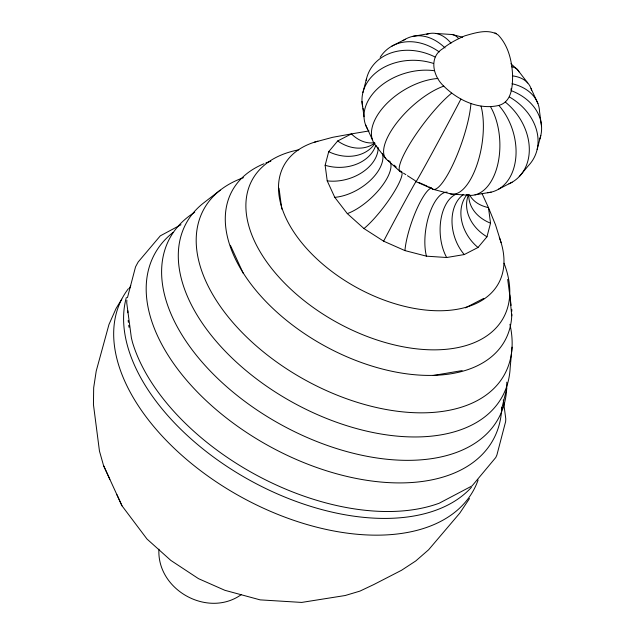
<?xml version="1.0" encoding="UTF-8"?>
<svg xmlns="http://www.w3.org/2000/svg" width="635" height="635" viewBox="0 0 635 635"><rect width="100%" height="100%" fill="white"/><g stroke="black" fill="none" stroke-linecap="round" stroke-linejoin="round"><path stroke-width="0.95" d="M512.612 75.882C512.493 86.987 511.746 101.814 498.848 105.418C478.726 110.18 457.883 100.155 443.786 86.138C433.07 76.406 428.49 57.174 442.936 48.578C449.413 43.164 456.994 39.299 464.669 35.885C475.004 32.901 488.458 28.416 498.213 35.02C508.548 45.863 512.04 61.333 512.612 75.882A52.626 29.631 -31.5 0 1 531.574 90.337M126.857 300.244L126.738 302.871L131.374 337.836L132.501 342.392A198.009 116.388 28.8 0 0 259.437 476.726A198.009 116.388 28.8 0 0 438.436 503.492M512.056 347.139L510.159 367.927A180.237 105.942 28.8 0 1 295.727 404.043A180.237 105.942 28.8 0 1 203.525 203.017L220.194 190.175M501.674 408.972L506.698 388.556M127.46 297.664L135.549 266.835L138.144 262.033L160.298 235.847L180.975 224.758M482.1 193.723L488.466 207.605L490.53 223.179L486.966 236.784L478.004 247.483L464.264 254.556L446.675 257.516L426.442 256.167L404.94 250.595L383.635 241.181L363.982 228.568L347.313 213.614L334.772 197.342L327.215 180.856L325.144 165.283L328.716 151.678L337.677 140.978L351.417 133.898L369.006 130.937M362.895 92.535L366.546 78.621M537.154 149.423L540.798 135.533M121.73 299.18L116.086 308.451L108.966 324.501L96.226 371.015L93.678 387.731L93.448 404.606L99.457 451.056L103.545 465.542L109.831 479.306M469.511 498.523L459.764 513.151L428.617 549.767L415.774 560.951L401.518 570.286L373.824 584.541L359.902 591.121L345.21 595.511L301.673 602.424L260.128 599.869L224.846 590.296L198.493 578.652L170.815 560.403L146.987 539.02L121.976 505.785L103.545 465.542M519.232 176.609L528.399 165.664A52.626 42.569 27.3 0 0 509.532 97.044M241.506 594.463C208.209 618.538 156.702 590.098 158.925 549.164M391.874 46.141L405.328 39.219M498.665 189.127L512.159 182.181M465.392 307.848L483.799 298.371M439.055 503.301L472.075 485.902L495.792 457.478L496.911 454.978L505.635 421.569L505.793 418.941L503.285 399.923M314.357 142.216L332.684 137.303L351.417 133.898A38.544 27.249 72.2 0 0 374.523 142.613M412.917 36.338L428.958 33.639M475.004 194.866L491.125 192.151M433.237 375.468L462.137 370.594M435.626 33.433L452.279 34.544L462.526 37.203M468.344 195.223L451.564 194.104L433.737 189.484L416.076 181.673M496.213 33.472L494.919 32.909M418.854 182.467L427.006 186.071M428.823 186.873L431.546 188.071A52.626 11.668 -70.7 0 0 453.398 163.528A52.626 11.668 -70.7 0 0 470.916 103.553M403.495 173.157L405.86 174.673M407.44 175.689L415.338 180.761M510.921 63.746L517.414 69.58L527.741 82.979M394.113 165.14L396.24 167.053M400.494 170.871L401.915 172.141A38.544 7.596 -52.8 0 1 390.366 197.834A38.544 7.596 -52.8 0 1 363.982 228.568M375.563 145.328L385.961 158.821L399.78 171.22M531.035 88.527L537.932 103.568M365.466 124.571L372.396 139.692M230.378 245.277L243.221 273.272M116.88 494.617L121.976 505.785M501.102 242.649L495.53 224.877L488.466 207.605A38.544 26.757 -16.7 0 1 469.622 194.937M509.714 294.965L511.754 315.825M541.552 126.643L539.528 111.387A52.626 36.536 -16.7 0 0 512.064 83.701M510.969 88.805L511.215 90.638A52.626 40.95 2.9 0 1 539.798 139.001M507.683 279.416L511.127 305.379M361.982 101.417L364.014 116.721M279.027 188.254L281.797 209.113M464.264 254.556A38.544 27.249 72.2 0 1 463.645 194.366M478.004 247.483A38.544 30.242 51.9 0 1 467.146 194.508M498.848 105.418A52.626 37.203 72.2 0 1 515.572 159.718A52.626 37.203 72.2 0 1 487.545 192.73M505.317 102.084A52.626 41.291 51.9 0 1 508.937 183.832M388.088 160.536A52.626 20.709 -43.1 0 0 389.858 161.322A38.544 15.169 -43.1 0 1 380.032 188.563A38.544 15.169 -43.1 0 1 347.313 213.614M385.961 158.821A52.626 20.709 -43.1 0 1 397.78 121.515A52.626 20.709 -43.1 0 1 443.786 86.138M376.849 146.685A52.626 29.631 -31.5 0 1 384.175 106.299A52.626 29.631 -31.5 0 1 437.88 78.478M382.5 153.4A38.544 21.701 -31.5 0 1 369.721 180.951A38.544 21.701 -31.5 0 1 334.772 197.342M511.707 66.786A52.626 20.709 -43.1 0 1 518.954 71.85M363.569 110.292A52.626 40.95 2.9 0 1 363.053 108.545M362.641 106.775A52.626 40.95 2.9 0 1 381.357 68.818A52.626 40.95 2.9 0 1 433.348 63.381M366.141 80.454A52.626 42.569 27.3 0 1 435.023 56.975M375.745 145.351A38.544 29.988 2.9 0 1 325.144 165.283M375.071 143.192A38.544 31.178 27.3 0 1 328.716 151.678M486.966 236.784A38.544 31.178 27.3 0 1 468.614 194.485M378.174 147.511A38.544 26.757 -16.7 0 1 327.215 180.856M367.76 129.405A52.626 36.536 -16.7 0 1 378.897 87.463A52.626 36.536 -16.7 0 1 434.316 70.715M426.442 256.167A38.544 16.018 -80.6 0 1 429.101 214.947A38.544 16.018 -80.6 0 1 447.096 192.103M446.675 257.516A38.544 22.392 87.6 0 1 456.597 194M481.036 106.172A52.626 21.868 -80.6 0 1 476.472 166.251A52.626 21.868 -80.6 0 1 449.723 193.596M490.569 106.807A52.626 30.575 87.6 0 1 497.142 166.846A52.626 30.575 87.6 0 1 466.677 194.921M380.182 57.301A52.626 41.291 51.9 0 1 439.245 51.935M374.055 143.518A38.544 30.242 51.9 0 1 337.677 140.978M404.94 250.595A38.544 8.541 -70.7 0 1 415.766 211.495A38.544 8.541 -70.7 0 1 431.546 188.071M460.883 99.116A52.626 0.667 -61.7 0 1 431.649 153.916A52.626 0.667 -61.7 0 1 416.131 181.269A38.544 0.492 -61.7 0 0 402.558 205.661A38.544 0.492 -61.7 0 0 383.635 241.181M490.53 223.179A38.544 29.988 2.9 0 1 468.836 194.493M452.279 34.544A52.626 21.868 -80.6 0 1 458.716 38.656M426.514 34.353A52.626 30.575 87.6 0 1 451.009 43.172M401.915 172.141A52.626 10.374 -52.8 0 1 411.575 141.041A52.626 10.374 -52.8 0 1 451.628 93.178M403.011 40.688A52.626 37.203 72.2 0 1 445.048 47.942M504.047 263.215A143.288 84.225 28.8 0 1 430.633 349.814A143.288 84.225 28.8 0 1 263.779 257.627A143.288 84.225 28.8 0 1 298.807 149.812M511.826 314.007A155.591 91.456 28.8 0 1 314.785 340.217A155.591 91.456 28.8 0 1 263.993 163.727M265.914 162.957A155.591 91.456 28.8 0 1 270.843 161.219M511.778 309.356A155.591 91.456 28.8 0 1 511.834 311.229M499.3 237.339A122.428 71.961 28.8 0 1 438.15 310.761A122.428 71.961 28.8 0 1 296.251 235.569A122.428 71.961 28.8 0 1 317.857 141.192M478.123 479.957A200.184 117.665 28.8 0 1 241.935 497.419A200.184 117.665 28.8 0 1 128.445 288.623M129.024 327.303A198.009 116.388 28.8 0 1 128.73 325.318M128.373 322.358A198.009 116.388 28.8 0 1 128.183 320.405M127.833 312.722A198.009 116.388 28.8 0 1 127.841 310.84M471.424 487.315A198.858 116.888 28.8 0 1 250.277 480.528A198.858 116.888 28.8 0 1 126.357 297.418M129.564 288.29A198.858 116.888 28.8 0 1 130.746 285.694M501.745 407.17A193.072 113.482 28.8 0 1 273.24 448.326A193.072 113.482 28.8 0 1 173.212 232.323M506.77 382.175A187.42 110.165 28.8 0 1 282.273 425.331A187.42 110.165 28.8 0 1 194.715 212.273M509.929 324.302A171.553 100.838 28.8 0 1 305.483 380.159A171.553 100.838 28.8 0 1 243.475 177.673"/></g></svg>
